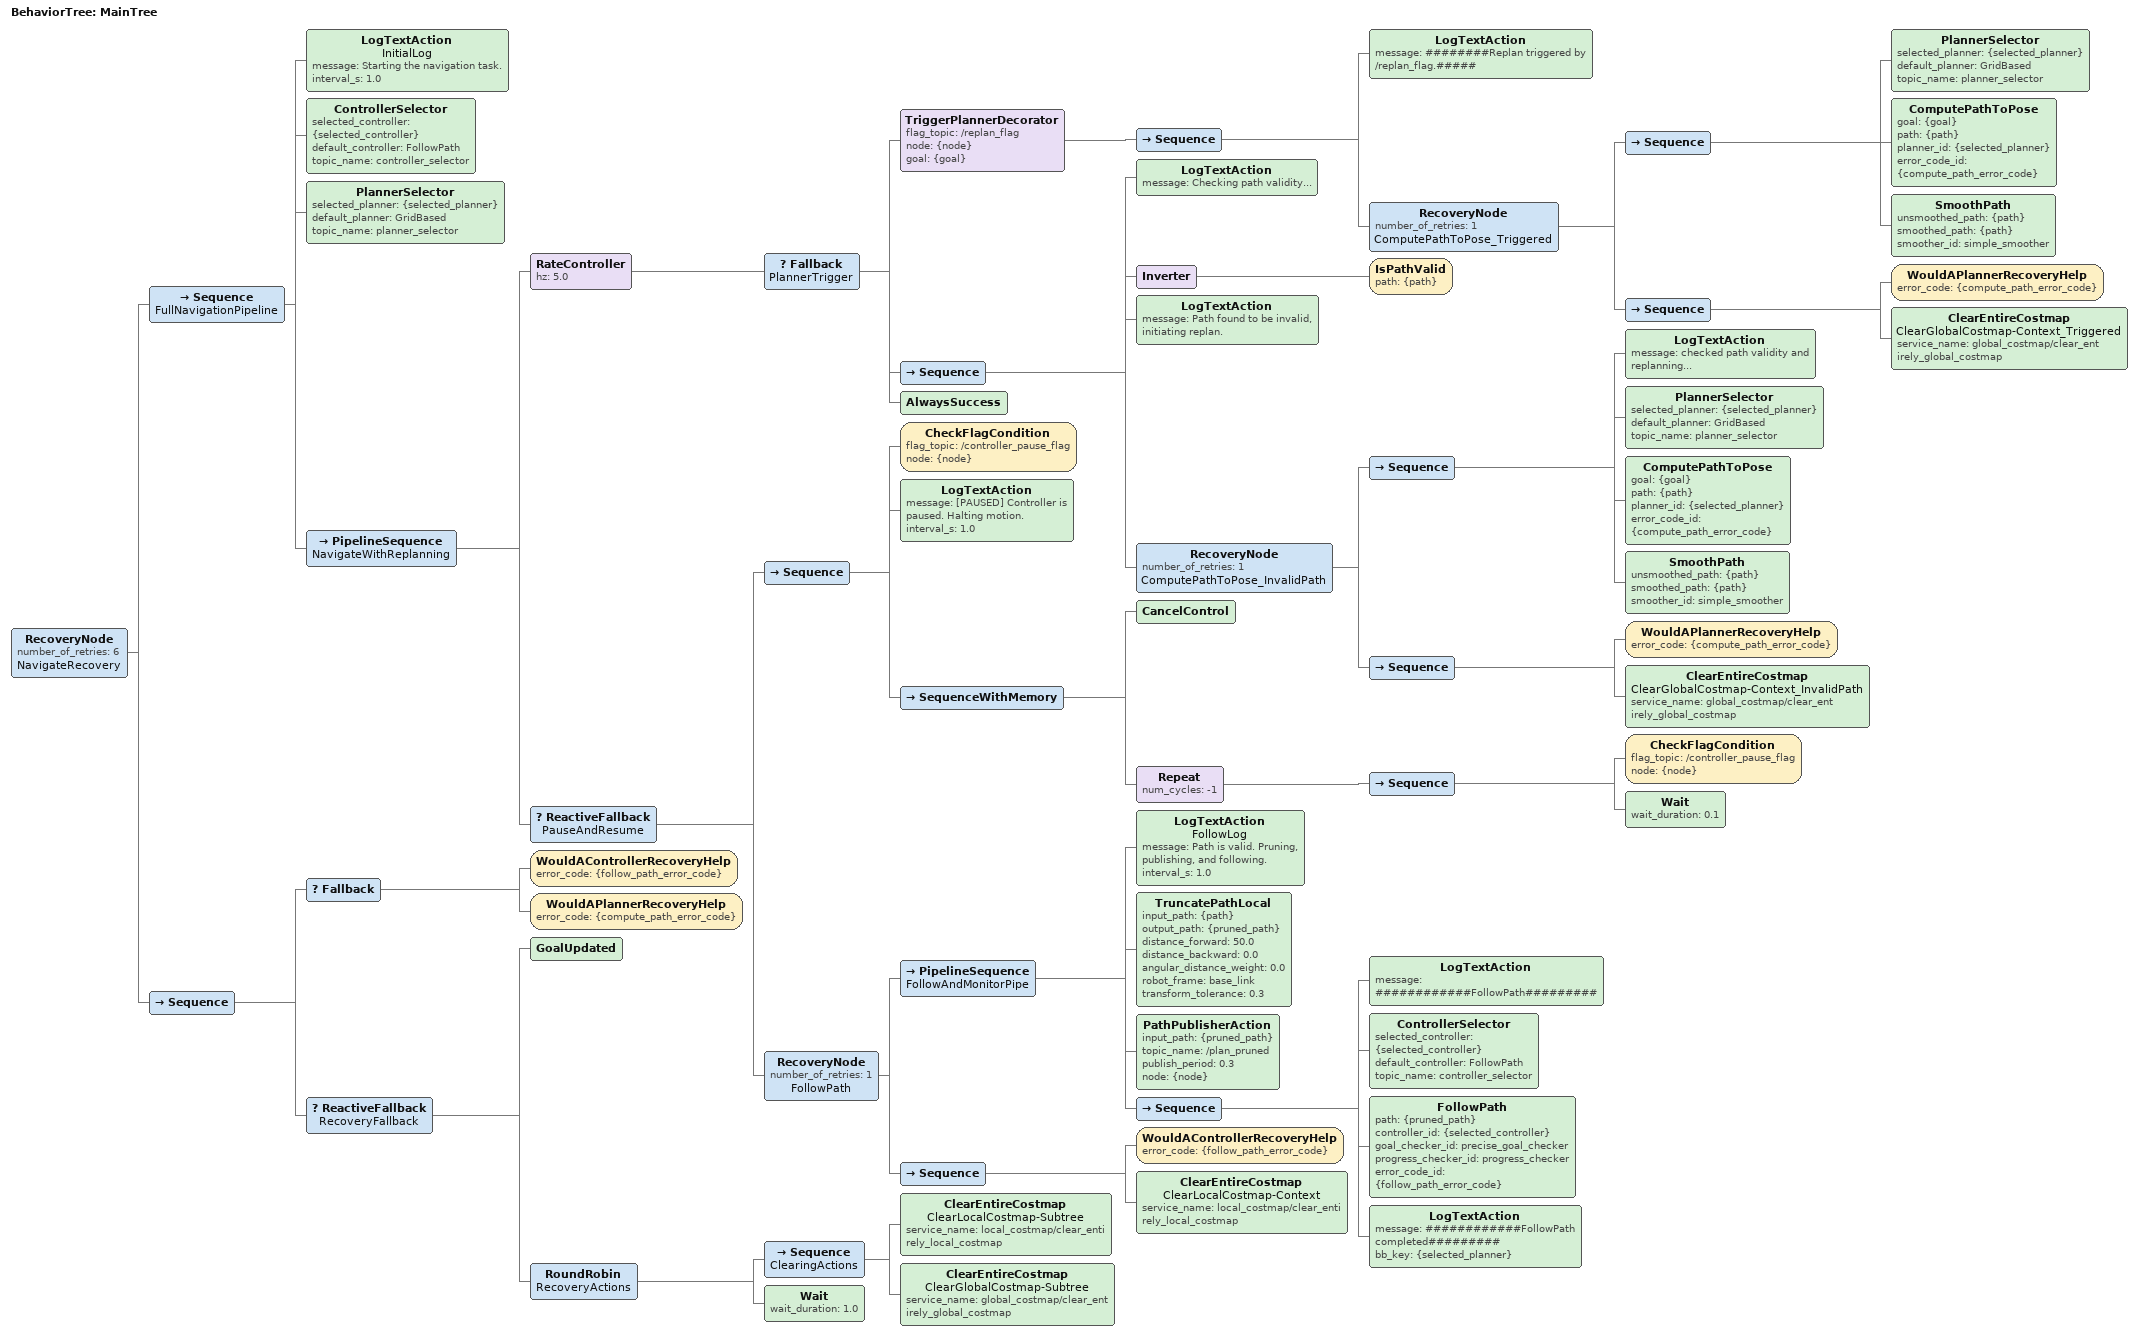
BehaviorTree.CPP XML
<root BTCPP_format="4" main_tree_to_execute="MainTree">
  <BehaviorTree ID="MainTree">
    <RecoveryNode number_of_retries="6" name="NavigateRecovery">
      <Sequence name="FullNavigationPipeline">
        <LogTextAction name="InitialLog" message="Starting the navigation task." interval_s="1.0" />

        <ControllerSelector selected_controller="{selected_controller}" default_controller="FollowPath" topic_name="controller_selector"/>
        <PlannerSelector selected_planner="{selected_planner}" default_planner="GridBased" topic_name="planner_selector"/>

        <PipelineSequence name="NavigateWithReplanning">

          <RateController hz="5.0">
            <Fallback name="PlannerTrigger">

              <TriggerPlannerDecorator flag_topic="/replan_flag" node="{node}" goal="{goal}">
                <Sequence>
                  <LogTextAction message="########Replan triggered by /replan_flag.#####" />
                  <RecoveryNode number_of_retries="1" name="ComputePathToPose_Triggered">
                    <Sequence>
                      <PlannerSelector selected_planner="{selected_planner}" default_planner="GridBased" topic_name="planner_selector"/>
                      <ComputePathToPose goal="{goal}" path="{path}" planner_id="{selected_planner}" error_code_id="{compute_path_error_code}"/>
                      <SmoothPath unsmoothed_path="{path}" smoothed_path="{path}" smoother_id="simple_smoother"/>
                    </Sequence>
                    <Sequence>
                      <WouldAPlannerRecoveryHelp error_code="{compute_path_error_code}" />
                      <ClearEntireCostmap name="ClearGlobalCostmap-Context_Triggered" service_name="global_costmap/clear_entirely_global_costmap" />
                    </Sequence>
                  </RecoveryNode>
                </Sequence>
              </TriggerPlannerDecorator>

              <Sequence>
                <LogTextAction message="Checking path validity..." />
                <Inverter>
                  <IsPathValid path="{path}" />
                </Inverter>
                <LogTextAction message="Path found to be invalid, initiating replan." />
                <RecoveryNode number_of_retries="1" name="ComputePathToPose_InvalidPath">
                  <Sequence>
                    <LogTextAction message="checked path validity and replanning..." />
                    <PlannerSelector selected_planner="{selected_planner}" default_planner="GridBased" topic_name="planner_selector"/>
                    <ComputePathToPose goal="{goal}" path="{path}" planner_id="{selected_planner}" error_code_id="{compute_path_error_code}"/>
                    <SmoothPath unsmoothed_path="{path}" smoothed_path="{path}" smoother_id="simple_smoother"/>
                  </Sequence>
                  <Sequence>
                    <WouldAPlannerRecoveryHelp error_code="{compute_path_error_code}" />
                    <ClearEntireCostmap name="ClearGlobalCostmap-Context_InvalidPath" service_name="global_costmap/clear_entirely_global_costmap" />
                  </Sequence>
                </RecoveryNode>
              </Sequence>

              <AlwaysSuccess />
            </Fallback>
          </RateController>

          <ReactiveFallback name="PauseAndResume">

            <Sequence>
                <CheckFlagCondition flag_topic="/controller_pause_flag" node="{node}" />
                <LogTextAction message="[PAUSED] Controller is paused. Halting motion." interval_s="1.0"/>
                <SequenceWithMemory>
                    <CancelControl/>
                    <Repeat num_cycles="-1">
                        <Sequence>
                            <CheckFlagCondition flag_topic="/controller_pause_flag" node="{node}" />
                            <Wait wait_duration="0.1" />
                        </Sequence>
                    </Repeat>
                </SequenceWithMemory>
            </Sequence>

            <RecoveryNode number_of_retries="1" name="FollowPath">
                <PipelineSequence name="FollowAndMonitorPipe">
                <LogTextAction name="FollowLog" message="Path is valid. Pruning, publishing, and following." interval_s="1.0" />
                <TruncatePathLocal
                    input_path="{path}"
                    output_path="{pruned_path}"
                    distance_forward="50.0"
                    distance_backward="0.0"
                    angular_distance_weight="0.0"
                    robot_frame="base_link"
                    transform_tolerance="0.3"/>
                <PathPublisherAction input_path="{pruned_path}" topic_name="/plan_pruned" publish_period="0.3" node="{node}" />
                <Sequence>
                    <LogTextAction message="############FollowPath#########" />
                    <ControllerSelector selected_controller="{selected_controller}" default_controller="FollowPath" topic_name="controller_selector"/>
                    <FollowPath path="{pruned_path}" controller_id="{selected_controller}" goal_checker_id="precise_goal_checker" progress_checker_id= "progress_checker" error_code_id="{follow_path_error_code}"/>
                    <LogTextAction message="############FollowPath completed#########" bb_key="{selected_planner}" />
                  </Sequence>
                </PipelineSequence>
                <Sequence>
                <WouldAControllerRecoveryHelp error_code="{follow_path_error_code}" />
                <ClearEntireCostmap name="ClearLocalCostmap-Context" service_name="local_costmap/clear_entirely_local_costmap" />
                </Sequence>
            </RecoveryNode>

          </ReactiveFallback>

        </PipelineSequence>
      </Sequence>

      <Sequence>
        <Fallback>
          <WouldAControllerRecoveryHelp error_code="{follow_path_error_code}"/>
          <WouldAPlannerRecoveryHelp error_code="{compute_path_error_code}"/>
        </Fallback>
        <ReactiveFallback name="RecoveryFallback">
          <GoalUpdated/>
          <RoundRobin name="RecoveryActions">
            <Sequence name="ClearingActions">
              <ClearEntireCostmap name="ClearLocalCostmap-Subtree" service_name="local_costmap/clear_entirely_local_costmap"/>
              <ClearEntireCostmap name="ClearGlobalCostmap-Subtree" service_name="global_costmap/clear_entirely_global_costmap"/>
            </Sequence>
            <Wait wait_duration="1.0"/>
          </RoundRobin>
        </ReactiveFallback>
      </Sequence>
    </RecoveryNode>
  </BehaviorTree>
</root>
